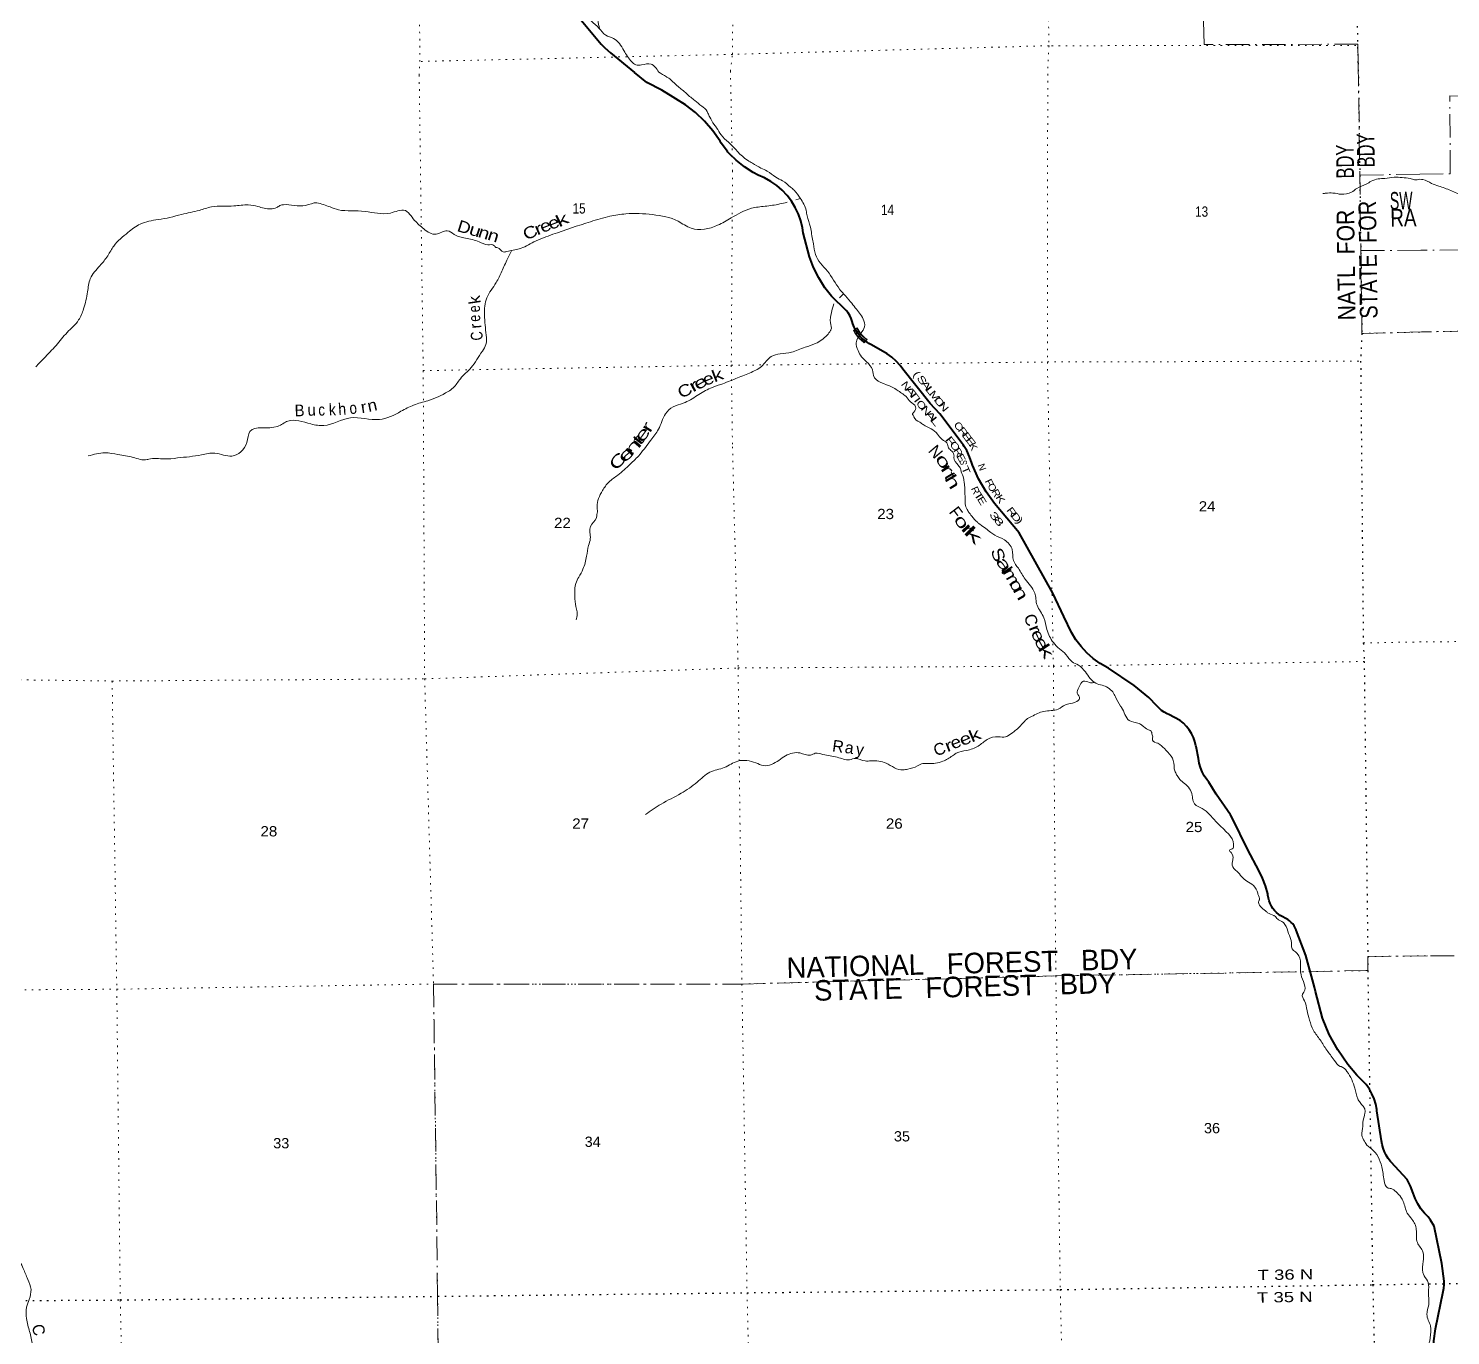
# Model space of a CAD drawing. Header units: feet. Extents: x 242557 to 489137, y 368785 to 557307.
# Drawn here: x 281416 to 305643, y 393853 to 416119 of the extents above; entities that cross this region are included whole.
import ezdxf
from ezdxf.enums import TextEntityAlignment as Align

# ---------------------------------------------------------------- set-up
doc = ezdxf.new("R2010")
doc.units = ezdxf.units.FT
doc.header["$LTSCALE"] = 80
doc.linetypes.add('DOT_DASHED', pattern=[7.7, 5, -1.2, 0.3, -1.2])
doc.linetypes.add('DOTTED', pattern=[1.5, 0.3, -1.2])
for name, color, linetype, lineweight in [('26', 7, 'Continuous', 40), ('27', 7, 'Continuous', 25), ('39', 7, 'Continuous', 13), ('41', 7, 'Continuous', 13), ('44', 7, 'DOT_DASHED', 13), ('6', 7, 'DOTTED', 25), ('61', 7, 'Continuous', 13), ('7', 7, 'DOTTED', 13)]:
    doc.layers.add(name, color=color, linetype=linetype, lineweight=lineweight)

msp = doc.modelspace()

# ---------------------------------------------------------------- linework, layer by layer
at = {"layer": '26'}
for points in [[(290830.26, 416260.31), (291174.51, 415851.54), (291233.9, 415791.05), (291331.25, 415703.42), (291738.51, 415370.43)], [(299447.67, 405481.87), (299348.46, 405589.17), (299261, 405706.26), (299186.26, 405831.85), (299055.83, 406101.27), (298869.03, 406498.7), (298291.6, 407528.06), (298291.62, 407526.04), (297871.44, 408026.79), (297730.02, 408223.68), (297602.04, 408446.6), (297498.07, 408681.67), (297488.43, 408716.16), (297450.04, 408824.29), (297400.55, 408927.81), (297355.89, 409000.56), (297338.5, 409025.56), (297321.71, 409050.56), (296940.22, 409556.88), (296778.49, 409732.99), (296312.88, 410318.15), (296265.36, 410380.51), (296198.84, 410452.58), (296125.15, 410517.3), (296045.1, 410573.97), (295776.4, 410730.75), (295732.4, 410754.65), (295702.6, 410774.6), (295611, 410844.73), (295584.44, 410870.55), (295544.97, 410920.66), (295499.84, 410994.65), (295489.79, 411019.65), (295485.41, 411028.38), (295460.96, 411089.13), (295451.16, 411126.76), (295432.77, 411177.98), (295409.13, 411226.99), (295380.5, 411273.27), (295347.19, 411316.3), (295097.76, 411558.17), (294984.33, 411702.12), (294878.68, 411868.32), (294790.97, 412044.65), (294722.18, 412229.18), (294612.44, 412638.29), (294600.56, 412722.81), (294572.76, 412842.42), (294532.6, 412958.47), (294480.54, 413069.69), (294417.13, 413174.85), (294343.08, 413272.81), (294259.2, 413362.5), (294166.4, 413442.92), (294065.7, 413513.21), (293958.21, 413572.58), (293845.1, 413620.39), (293762.83, 413664.41), (293612.25, 413761.15), (293472.6, 413873.09), (293366.36, 413978.28), (293330.13, 414014.15), (293322.85, 414023.98), (293218.16, 414165.4), (293197.51, 414199.85), (293075.52, 414377.33), (292935.65, 414541.1), (292779.42, 414689.34), (292608.55, 414820.45), (292447.88, 414918.9), (292399.45, 414948.58), (292397.88, 414949.49), (292207.05, 415066.04), (291948.72, 415200.69), (291738.51, 415370.43)], [(305365.5, 395717.07), (305300.49, 395820.24), (305259.53, 395874.41), (305200, 395936.08), (305138.29, 396013.94), (305085.06, 396097.83), (305040.88, 396186.83), (305006.25, 396279.95), (304962.09, 396396.65), (304904.56, 396511.29), (304630.24, 396809.49), (304620.96, 396819.72), (304580.68, 396870.26), (304545.9, 396924.74), (304517.01, 396982.55), (304494.32, 397043.06), (304478.07, 397105.62), (304468.46, 397169.53), (304388.08, 397682.54), (304385.27, 397705.14), (304367.81, 397796.43), (304340.9, 397885.39), (304304.84, 397971.06), (304260.02, 398052.48), (304206.94, 398128.78), (304045.37, 398290.75), (303892.63, 398472.1), (303721.16, 398719.35), (303576.48, 398983.17), (303460.17, 399260.66), (303339.79, 399716.14), (303324.81, 399786.9), (303177.25, 400324.78), (303013.56, 400759.63), (303011.2, 400765.87), (302995.57, 400800.57), (302976.4, 400833.46), (302953.9, 400864.16), (302928.31, 400892.34), (302899.92, 400917.69), (302869.03, 400939.93), (302742.88, 401009.31), (302717.09, 401027.06), (302679.93, 401057.67), (302646.18, 401092), (302616.2, 401129.68), (302590.32, 401170.27), (302568.83, 401213.36), (302551.95, 401258.45), (302539.89, 401305.06), (302532.76, 401352.67), (302527.9, 401376.28), (302490.7, 401513.77), (302439.33, 401646.62), (302374.35, 401773.38), (302190.42, 402125.1), (301921.31, 402671.07), (301901.1, 402712.08), (301892.13, 402721.07), (301651.93, 403077.32), (301524.28, 403280.08), (301490.13, 403322.96), (301447.37, 403387.77), (301411.62, 403456.69), (301383.26, 403528.97), (301362.62, 403603.82), (301349.92, 403680.41), (301307.12, 403890.15), (301305.3, 403899.85), (301287.29, 403972.04), (301261.83, 404041.96), (301229.2, 404108.83), (301189.75, 404171.92), (301143.93, 404230.54), (301092.24, 404284.05), (301035.23, 404331.87), (300846.05, 404430.89), (300814.08, 404445.03), (300766.09, 404471.39), (300721.12, 404502.61), (300679.66, 404538.37), (300642.17, 404578.26), (300503.05, 404722.28), (300251.69, 404926.9), (299815.92, 405224.2), (299804.44, 405229.79), (299676.92, 405301.19), (299557.56, 405385.52), (299447.67, 405481.87)], [(305389.56, 393967.97), (305518.07, 394603.76), (305529.84, 394661.05), (305535.58, 394719.46), (305535.19, 394778.14), (305493.33, 395083.12), (305365.5, 395717.07)], [(305402.08, 393057.79), (305353.55, 393469.01), (305346.9, 393616.58), (305355.72, 393764.03), (305389.56, 393967.97)]]:
    msp.add_lwpolyline(points, dxfattribs=at)
at = {"layer": '39'}
for p, q in [((294567.24, 413223.84), (294486.92, 413200.49)), ((295301.86, 411600.1), (295231.98, 411529.16))]:
    msp.add_line(p, q, dxfattribs=at)
for points in [[(305035.58, 419992.39), (305365.39, 419827.32), (305779.18, 419838.45), (306434.76, 419972.23), (306706.99, 419992.38), (306967.86, 419880.8), (307124.06, 419657.67), (307398.63, 419471.54), (307764.94, 419149.87), (307886.5, 418749.99), (308034, 418364.84), (308130.53, 418097.92), (308427.78, 417794.96), (308840.46, 417381.26), (309149.12, 417015.84), (309326.97, 416914.56), (309539.49, 416797.86), (309933.63, 416497.04), (310317.56, 416392.2), (310495.85, 416365.78), (310743.24, 416318.64), (311285.07, 416292.13), (311662.87, 416286.28), (311878.74, 416202.03), (312223.27, 415954.72), (312412.29, 415803.12), (312449.23, 415651.76)], [(291144.26, 416114.77), (291121.22, 416404.91), (291269.9, 416678.71), (291596.44, 417176.27), (291927.97, 417847.9), (291992.57, 418306.27), (292017.97, 418468.58), (292271.09, 418663.37), (292594.19, 419013.18), (292958.29, 419329.36), (293443.27, 419550.64), (293835.26, 419547.69), (294373.85, 419480.66), (294788.97, 419654.13), (294988.37, 419688.12), (295178.4, 419681.48), (295423.18, 419776.99), (295888.74, 419840.12), (296072.85, 419825.28), (296199.21, 419762.86), (296450.62, 419712.83), (296637.03, 419681.85)], [(289790.13, 417233.05), (289813.66, 417226.62), (289934.18, 417151.95), (290076.01, 417014.96), (290196.09, 416851.27), (290475.95, 416791.65), (290610.89, 416701.05), (290754.16, 416483.17), (290873.74, 416347.79), (291132.23, 416125.94), (291251.55, 416004.72), (291381.82, 415950.45), (291559.24, 415743.3), (291693.96, 415551.56), (291761.5, 415502.22), (291862.59, 415498), (292026, 415511.1), (292093.54, 415461.76), (292154, 415375.92)], [(295595.14, 410923.44), (295659.75, 411034.68), (295635.99, 411169.84), (295502.38, 411362.43), (295422.39, 411462.63), (295305.64, 411594.77), (295235.94, 411678.9), (295026.23, 411985.88), (294822.85, 412268.67), (294788.92, 412452.65), (294777.93, 412502.12), (294736.73, 412734.63), (294681.99, 412928.07), (294664.77, 413020.86), (294563.35, 413227.94), (294460.73, 413362.26), (294399.44, 413418.19), (294264.81, 413521.84), (294148.81, 413587.28), (294000.05, 413688.76), (293894.31, 413740.17), (293751.82, 413823.52), (293666.33, 413873.13), (293341.32, 414182.9), (293216.6, 414304.85), (293140.46, 414425.96), (293096.29, 414482.84), (293023.08, 414609.98), (292992.03, 414674.32), (292977.51, 414706.5), (292885.5, 414796.46), (292769.16, 414892.22), (292697.78, 414946.02), (292626.26, 415011.95), (292483.38, 415129.66), (292395.51, 415211.58), (292326.06, 415273.48), (292283.32, 415297.28), (292154, 415375.92)], [(313600.53, 414080.78), (313483.79, 414012.1), (313352.96, 413973.46), (313084.76, 413922.38), (312842.92, 413981.07), (312540.04, 413945.61), (312248.76, 413827.34), (311778.13, 413667.59), (311370.21, 413622.26), (310877.08, 413589.66), (310636.43, 413581.57), (310190.84, 413493.09), (309896.95, 413407.17), (309576.84, 413316.75), (309249.07, 413201.92), (309082.45, 413128.26), (308851.63, 413023.16), (308601.27, 412879.26), (308131.22, 412800.49), (307816.64, 412853.91), (307362.19, 412921.16), (306915.73, 412994.62), (306602.19, 413102.71), (306351.94, 413179.47), (306083.91, 413231.65), (305850.5, 413272.25), (305646.59, 413359.92), (305442.94, 413433.42), (305318.68, 413479.91), (305171.84, 413544.25), (305120.32, 413549.5)], [(305120.32, 413549.5), (305030.92, 413542.95), (304953.85, 413562.33), (304820.2, 413579.08), (304684.66, 413583.68), (304525.1, 413565.79), (304411.96, 413556.49), (304293.1, 413516.8), (304204.67, 413467.34), (304047.75, 413394.91), (303955.47, 413329.24), (303781.94, 413295.03), (303640.15, 413315.73), (303516.83, 413312.38), (303498.66, 413310.16), (303466.35, 413305.77)], [(294342.04, 413158.98), (294214.62, 413129.19), (293964.3, 413090.11), (293732.13, 413055.27), (293388.16, 412891.88), (293157.02, 412766.1), (292706.62, 412716.78), (292482.84, 412835.63), (292048.82, 412948.18), (291593.67, 412961.46), (291323.15, 412920.14), (290990.52, 412827.62), (290351.89, 412612.56), (290027.78, 412481.73), (289776.32, 412363.81), (289564.49, 412319.08), (289503.9, 412312.37), (289410.07, 412384.12), (289379.68, 412389.85), (289346.96, 412421.84), (289241.66, 412434.85), (289093.46, 412485.8), (288860.23, 412545.94), (288669.42, 412610.58), (288551.44, 412671.97), (288359.99, 412613.31), (288152.7, 412704.05), (287995.35, 412849.89), (287907.18, 412958.09), (287856.07, 413008.06), (287837.78, 413015.95), (287581.42, 412974.78), (287365.09, 412970.43), (287150.39, 413000.45), (286917.68, 413014.11), (286697.08, 413029.92), (286557, 413078.94), (286443.32, 413118.14), (286331.74, 413149.27), (286138.11, 413104.74), (285944, 413102.65), (285761.84, 413116.85), (285701.34, 413102.05), (285645.09, 413069.11), (285432.89, 413056.71), (285323.34, 413087.87), (285161.26, 413114.42), (284916.79, 413095.61), (284534.77, 413079.37), (284329.16, 413020.56), (284024.57, 412952.59), (283826.98, 412899.93), (283627.19, 412863.42), (283320.66, 412787.35), (283111.96, 412643.62), (282869.87, 412412.62), (282766.56, 412247.79), (282632.99, 412076.57), (282469.64, 411856.53), (282423.61, 411633.7), (282356.1, 411341.93), (282271.27, 411153.04), (282075.47, 410940.73), (281885.83, 410720.4), (281677.99, 410499.87), (281542.09, 410356.93)], [(289645.66, 412331.15), (289580.03, 412195.96), (289479.29, 411982.65), (289384.39, 411789.62), (289225.51, 411531.22), (289186.31, 411239.75), (289214.46, 410894.43), (289210.18, 410734.71), (289148.75, 410622.89), (288955.75, 410341.89), (288773.85, 410151.96), (288652.24, 409997.04), (288563.97, 409933.43), (288219.91, 409778.13), (287978.07, 409704.78), (287762.9, 409597.36), (287394.39, 409457.97), (286900.67, 409484.98), (286451.17, 409354.82), (286224.37, 409382.7), (285835.56, 409431.05), (285660.64, 409340.23), (285190.43, 409254.32), (285135.94, 409063.74), (284883.71, 408834.65), (284591.96, 408884.05), (284365.79, 408855.34), (283955.87, 408802.41), (283731.59, 408785.84), (283464.69, 408782.97), (283436.47, 408774.58), (283199.45, 408812.44), (282940.04, 408862.2), (282719.31, 408890.13), (282434.77, 408836.54)], [(295135.26, 411428.74), (295094.85, 411277.19), (295080.58, 411107.26), (295088, 410986.07), (295080.07, 410971.84), (295022.27, 410896.43), (294825.71, 410752.83), (294646.45, 410688.24), (294414.83, 410604.9), (294223.04, 410576.55), (294071.91, 410528.44), (293903.9, 410362.91), (293700.93, 410249.56), (293467.42, 410154.07), (293211.7, 410056.31), (293036.49, 409991.77), (292809.39, 409866.03), (292570.2, 409736.12), (292396.99, 409673.61), (292270.92, 409555.03), (292148.5, 409290.96), (292017.09, 409107.63), (291831.77, 408863.1), (291663.81, 408693.53), (291457.56, 408511.42), (291305.21, 408392.55), (291195.61, 408247.87), (291103.66, 407972), (291108.66, 407887.16), (291101.11, 407838.57), (291091.64, 407781.88), (290990.13, 407637.28), (290988.46, 407425.04), (290957.36, 407313.54), (290925.03, 407131.29), (290862.82, 406908.29), (290793.54, 406774.15), (290740.18, 406664.43), (290723.86, 406496.5), (290733.99, 406314.7), (290766.27, 406141.23), (290745.12, 406043.99)], [(295727.39, 410412.89), (295608.82, 410526.82), (295548.98, 410633.3), (295517.16, 410766.35), (295595.14, 410923.44)], [(301737.07, 402518.38), (301614.32, 402644.39), (301479.29, 402784.41), (301412.02, 402832.19), (301283.75, 402909.64), (301256.92, 402957.86), (301243.7, 403054.73), (301109.95, 403259.44), (301030.35, 403325.28), (300985.12, 403391.49), (300954.08, 403453.82), (300935.11, 403522.33), (300934.66, 403562.75), (300882.3, 403723.88), (300767.61, 403851.99), (300657.41, 403941.76), (300565.8, 403995.34), (300569.21, 404051.97), (300552.22, 404124.55), (300550.06, 404136.65), (300495.08, 404170.42), (300389.06, 404248.1), (300338.17, 404277.87), (300167.71, 404330.6), (300037.8, 404553.55), (300021.38, 404575.61), (299934.69, 404732.32), (299887.23, 404816.7), (299707.98, 404931.99), (299598.41, 404965.17), (299504.47, 405047.03), (299422.34, 405157.3), (299305.77, 405273.27), (299195.93, 405330.7), (299091.4, 405454.89), (298981.14, 405548.69), (298876.78, 405658.73), (298767.12, 405879.88), (298716.32, 406081.44), (298598.66, 406294.42), (298559.93, 406502.18), (298395.52, 406736.88), (298280.18, 406923.61), (298197.8, 407056.12), (298175.5, 407241.82), (298042.19, 407408.14), (297881.54, 407487.25), (297810.25, 407532.97), (297726.58, 407600.79), (297624.66, 407672.45), (297581.79, 407708.37), (297489.67, 407808.43), (297428.08, 407890.64), (297409.5, 407924.8), (297376.08, 408019.43), (297375.88, 408037.62), (297372.54, 408154.81), (297367.29, 408261.88), (297366.77, 408308.36), (297357.91, 408376.98), (297346.87, 408459.73), (297307.62, 408566.67), (297294.11, 408618.06), (297257.15, 408680.27), (297181.17, 408809.62), (297184.94, 408833.92), (297147.59, 408918.4), (297090.34, 408974.38), (297062.02, 409058.94), (296980.9, 409116.65), (296903.66, 409210.86), (296795.48, 409300.65), (296659.21, 409369.92), (296602.14, 409409.73), (296500, 409501.6), (296495.77, 409517.72), (296477.28, 409543.8), (296499.11, 409580.42), (296528.38, 409675.73), (296440.12, 409760.38), (296366.69, 409847.8), (296289.18, 409907.6), (296217.84, 409957.36), (296130.28, 410010.99), (295810.56, 410209.65), (295786.96, 410330.67), (295750.04, 410376.76), (295727.39, 410412.89)], [(299571.89, 404985.1), (299559.83, 404978.9), (299495.13, 404978.21), (299387.71, 404999.28), (299310.03, 404893.34), (299284.86, 404794.03), (299324.25, 404707.55), (299250.16, 404642.07), (299080.79, 404597.8), (298960.27, 404525.76), (298712, 404484.68), (298504.66, 404399.58), (298418.26, 404350.14), (298352.33, 404278.69), (298206.24, 404141.69), (298099.89, 404067.78), (298063.68, 404051.22), (297940.29, 404053.94), (297750.73, 404007.43), (297596.28, 403894.6), (297396.92, 403819.69), (297223.53, 403773.35), (297157.3, 403728.17), (296994.52, 403637.48), (296740.16, 403598.36), (296655.23, 403597.44), (296564.7, 403556.04), (296395.44, 403501.67), (296316.72, 403488.69), (296170.71, 403525.52), (296026.24, 403604.81), (295770.99, 403644.5), (295667.89, 403641.37), (295505.64, 403684.08), (295404.76, 403662.78), (295196, 403705), (294950.8, 403750.86), (294821.14, 403771.69), (294736.56, 403740.46), (294560.21, 403776.97), (294316.05, 403729.87), (294077.07, 403581.77), (293937.76, 403562.07), (293807.81, 403609.18), (293500.1, 403638.2), (293270.77, 403530.63), (293024.98, 403449.15), (292806.46, 403279.04), (292535.58, 403090.17), (292193.86, 402906.6), (291926.87, 402731.92)], [(305410.99, 392404.44), (305321.4, 392523.99), (305263.32, 392653.94), (305256.37, 392702.85), (305242.77, 392862.7), (305234.46, 393062.71), (305175.35, 393284.4), (305141.21, 393443.7), (305182.33, 393563.39), (305234.2, 393626.61), (305296.8, 393815.25), (305300.59, 394017.41), (305239.73, 394214.83), (305272.27, 394378.89), (305267.89, 394589.04), (305261.94, 394758.76), (305195.97, 394871.23), (305173.11, 394925.56), (305175.03, 395115.56), (305173.21, 395277.24), (305078.39, 395437.91), (305059.74, 395658.01), (305034.38, 395754.76), (304984.95, 395835.07), (304906.94, 395939.33), (304837.99, 396136.66), (304796.69, 396213.02), (304714.81, 396301.06), (304629.25, 396356.73), (304566.39, 396372.23), (304512.45, 396492.91), (304471.41, 396726.93), (304408.8, 396900.07), (304298.11, 397032.27), (304197.99, 397124.17), (304175.3, 397164.35), (304131.68, 397266.95), (304150.22, 397416.72), (304151.49, 397483.43), (304184.05, 397645.48), (304185.46, 397700.06), (304154.48, 397758.34), (304101.18, 397822.44), (304062.03, 397886.7), (304011.49, 398066.04), (303878.86, 398351.61), (303778.83, 398435.42), (303764.63, 398439.31), (303658.26, 398547.31), (303535.04, 398715.75), (303421.88, 398888.35), (303308.83, 399050.85), (303242.14, 399227.99), (303197.81, 399393.25), (303153.54, 399554.46), (303121.92, 399669.33), (303145.79, 399703.95), (303095.95, 400000.52), (303089.8, 400188.42), (303031.26, 400359.59), (302934.91, 400475.78), (302934.82, 400483.86), (302934.21, 400538.43), (302923.42, 400598.94), (302871.28, 400739.86), (302795.79, 400888.33), (302743.64, 400919.05), (302700.07, 400944.78), (302643.87, 401002.18), (302633.69, 401008.14), (302525.98, 401055.48), (302489.2, 401089.44), (302405.48, 401161.3), (302378.11, 401258.02), (302388.01, 401276.32), (302362.66, 401373.06), (302358.43, 401389.19), (302286.21, 401517.76), (302172.1, 401595.36), (302088.4, 401665.2), (302000.32, 401765.3), (301973.77, 401789.27), (301922.04, 401893.81), (301927.79, 401922.17), (301905.77, 402081.61), (301875.04, 402117.66), (301937.29, 402156.73), (301946.72, 402217.47), (301946.65, 402223.53), (301863.86, 402392.41), (301833.17, 402424.42), (301737.07, 402518.38)], [(282578.88, 389327.83), (282531.02, 389448.58), (282452.93, 389558.91), (282327.39, 389753.6), (282251.11, 389884.16), (282183.39, 390152.24), (282140.95, 390329.65), (282080.73, 390470.48), (281935.49, 390618.48), (281834.84, 390756.85), (281742.29, 390895.31), (281644.94, 391100.42), (281604.01, 391324.33), (281607.81, 391526.49), (281599.56, 391720.43), (281579.82, 391857.65), (281539.41, 392035.08), (281520.67, 392263.27), (281524.97, 392420.97), (281573.84, 392571.06), (281630.07, 392785.91), (281686.37, 392994.7), (281713.39, 393110.19), (281711.94, 393239.53), (281594.6, 393424.21), (281516.33, 393550.7), (281486.42, 393693.88), (281435.35, 393919.7), (281382.28, 394143.48), (281384.17, 394335.51), (281429.18, 394469.39), (281459.65, 394637.47), (281403.11, 394810.68), (281328.2, 394997.84), (281206.46, 395214.82), (281111.66, 395373.47), (281036.71, 395564.67), (281028.12, 395609.04), (280951.68, 395754.38), (280916.21, 395850.37), (280837.7, 395999.09), (280716.66, 396333.3), (280629.65, 396518.31), (280549.55, 396808.49), (280477.88, 397068.45), (280414.95, 397269.89), (280382.4, 397467.61), (280336.17, 397622.74), (280325.51, 397671.13), (280273.33, 397816.09), (280248.09, 397902.73), (280159.99, 398184.74), (280114.9, 398418.71), (280088.46, 398612.46), (280092.12, 398826.74), (280180.52, 399058.11), (280261.32, 399246.94), (280315.87, 399431.46), (280343.32, 399688.44), (280348.75, 399924.98), (280336.56, 400110.79), (280270.15, 400261.66), (280185.39, 400426.48), (280106.88, 400755.09), (280040.82, 400875.64), (279982.77, 401002.35), (279983.59, 401109.48), (279935.02, 401292.88), (279816.43, 401408.83), (279665.42, 401530.49), (279653.02, 401554.61), (279590.32, 401735.84), (279397.01, 402022.78), (279296.91, 402112.65), (279157.33, 402297.1), (279161.37, 402297.14)]]:
    msp.add_spline(points, degree=3, dxfattribs=at)
at = {"layer": '44'}
for p, q in [((305118.97, 413638.68), (304096.68, 413620.91)), ((305136.82, 412341.18), (304114.56, 412335.21))]:
    msp.add_line(p, q, dxfattribs=at)
for points in [[(304070.04, 415536.05), (304064.66, 415849.76), (301447.96, 415846.02), (301160.75, 426443.11), (293324.61, 426326.63), (293213.98, 431675.21), (285194.23, 431472.62), (285077.12, 436850.96), (274414.39, 436746.73), (274423.77, 439417.41), (274284.51, 439426.96)], [(304070.04, 415536.05), (304134.2, 410922.78), (305155.97, 410949.05)], [(305118.97, 413638.68), (305639.31, 413643.36), (305630.34, 414970.48), (306946.35, 414956.71), (306988.41, 413671.35), (308259.56, 413671.35), (308323.87, 412364.78), (305136.82, 412341.18)], [(305302.15, 400321.6), (309681.8, 400332.02), (315002.98, 400433.73), (317594.53, 400524.07), (317626.85, 395006.47), (320283.52, 395253.11), (325617.5, 395352.78), (325625.97, 395835.51), (325440.87, 400712.66), (325344.26, 406010.91), (320214.37, 405926.59), (319965.28, 405938.59), (319797.29, 411292.25), (314511.65, 411181.08), (314503.66, 411061.5), (309631.61, 411042.26), (305155.97, 410949.05)], [(304233.11, 400070.24), (304233.02, 400309.89), (305302.15, 400321.6)], [(288387.08, 394522.2), (288317.27, 399841.14), (293571.02, 399841.2), (298918.26, 399979.72), (304233.11, 400070.24)], [(288595.87, 378619.94), (288438.96, 383952.09), (288436, 389261.64), (288387.08, 394522.2)]]:
    msp.add_lwpolyline(points, dxfattribs=at)
at = {"layer": '6'}
for points in [[(304070.04, 415536.05), (304057.17, 416249.01), (303909.55, 421303.71), (303907.71, 421635.45), (303902.74, 426470.33), (303768.69, 431747.91), (303610.49, 437125.29), (303699.41, 442484.73), (303537.63, 447731.46), (303372.21, 453069.15), (303285.45, 458414.36), (303270.74, 461560.79)], [(304070.04, 415536.04), (304134.2, 410922.78), (304111.13, 410450.76), (304156.9, 405651), (304172.57, 405335.87), (304233.02, 400309.89), (304233.11, 400070.24), (304315.97, 394720.26), (304397.12, 391633.01)], [(305379.03, 394733.72), (309413.65, 394802.94), (309814.02, 394817.77), (314734.95, 394932.99), (315032.08, 394950.14), (317398.02, 395004.27)], [(274841.83, 394410.85), (277652.14, 394426.63), (282980.34, 394459.84), (288387.08, 394522.2), (293658.34, 394583.09), (298994.4, 394636.59), (304315.97, 394720.26), (305379.03, 394733.72)]]:
    msp.add_lwpolyline(points, dxfattribs=at)
at = {"layer": '61'}
for p, q in [((295470.72, 410975.6), (295533.36, 411017.26)), ((295653.91, 410763.8), (295704.3, 410819.46))]:
    msp.add_line(p, q, dxfattribs=at)
for points in [[(295653.84, 410764.52), (295600.73, 410806.51), (295575.19, 410831.02), (295540.56, 410869.25), (295498.9, 410924.84), (295470.61, 410975.39)], [(295653.36, 410775.11), (295605.99, 410812.55), (295580.93, 410836.6), (295546.74, 410874.35), (295505.62, 410929.21), (295481.16, 410972.93), (295530.43, 411005.71)], [(295530.43, 411005.71), (295559.42, 410956.81), (295591.97, 410913.04), (295628.62, 410872.66), (295662.08, 410841.32), (295692.7, 410818.57), (295653.36, 410775.11)], [(295704.75, 410819.59), (295667.22, 410847.47), (295634.33, 410878.28), (295598.16, 410918.13), (295566.09, 410961.25), (295533.24, 411016.66)]]:
    msp.add_lwpolyline(points, dxfattribs=at)
at = {"layer": '7'}
for p, q in [((304134.2, 410922.78), (305155.97, 410949.05)), ((304156.9, 405651), (305228.56, 405671.75)), ((304233.02, 400309.89), (305302.15, 400321.6))]:
    msp.add_line(p, q, dxfattribs=at)
for points in [[(293375.02, 415391.99), (293408.95, 415677.99), (293463.28, 421041.96), (293324.61, 426326.63), (293213.98, 431675.21), (293038.94, 436987.58), (293023.91, 442275.43), (292902.89, 447615.96), (292789.56, 452978.88), (292732.62, 458237.64), (292676.78, 461384.41)], [(288072.79, 415322.47), (288083.63, 415556.37), (288055.04, 420924.89), (288014.76, 422803.07), (287988.7, 426258.33)], [(298697.98, 421291.46), (298699.31, 421186.22), (298802.51, 415825.13), (298780.99, 415464.07)], [(304030.92, 415829.67), (298802.51, 415825.13), (293408.95, 415677.99), (288083.63, 415556.37)], [(288072.79, 415322.47), (288141.36, 410290.66), (288165.91, 405039.95), (288317.27, 399841.14), (288387.08, 394522.2), (288436, 389261.64), (288438.96, 383952.09), (288595.87, 378619.94), (288776.77, 373312.3), (288761.15, 369315.36)], [(293375.02, 415391.99), (293410.25, 413697.36), (293390.05, 410381.62), (293410.25, 408994.32), (293506.56, 405224.88), (293571.02, 399841.2), (293658.34, 394583.09), (293798.27, 389141.61), (293827.35, 384028.39), (293887.47, 378670.94), (293953.39, 373517.69), (294050.36, 369384.71)], [(298780.99, 415464.16), (298774.61, 410437.67), (298877.25, 405256.53), (298915.34, 400355)], [(305155.97, 410949.05), (309631.61, 411042.26), (314503.66, 411061.5)], [(288141.36, 410290.66), (293390.05, 410381.62), (298774.61, 410437.67), (304111.13, 410450.76)], [(305228.56, 405671.75), (309710.96, 405691.09), (314606.45, 405757.29), (314946.07, 405761.88), (319965.28, 405938.59), (320214.37, 405926.59), (325344.26, 406010.91), (330635.4, 406130.33), (334259.62, 406155.97)], [(276116.41, 405085.78), (277550.86, 405073.01), (282841.8, 405002.74), (288165.91, 405039.95), (293506.56, 405224.88), (298877.25, 405256.53), (304172.57, 405335.87)], [(282841.8, 405002.74), (282920.94, 399752.62), (282980.34, 394459.84), (283093.62, 389230.3), (283145.48, 383888.94), (283267.67, 378586.73), (283497.59, 373235.15), (283451.39, 369247.01)], [(305302.15, 400321.6), (309681.8, 400332.02), (315002.98, 400433.73), (319052.56, 400574.73)], [(298915.34, 400355), (298918.26, 399979.72), (298994.4, 394636.59), (299119.62, 389425.37), (299159.63, 384057.6), (299227.07, 378768.95), (299355.63, 373440.54), (299407.39, 369456.23)], [(274777.45, 399707.1), (277635.18, 399721.89), (282920.94, 399752.62), (288317.27, 399841.14), (293571.02, 399841.2), (298918.26, 399979.72), (304233.11, 400070.24)]]:
    msp.add_lwpolyline(points, dxfattribs=at)

# ---------------------------------------------------------------- texts
at = {"layer": '27'}
for s, rotation, width, p in [('(', 308.509, 1.4, (296476.83, 410225.9)), (')', 310, 1.45, (298234.88, 407724.23))]:
    msp.add_text(s, height=120, rotation=rotation, dxfattribs=dict(at, width=width)).set_placement(p)
for s, rotation, width, p in [('S', 305.018, 1.5, (296589.5, 410096.55)), ('N', 305.088, 1.35, (296319.51, 409994.1)), ('A', 310.083, 1.7, (296396.3, 409898.6)), ('T', 307.018, 1.75, (296449.21, 409833.11)), ('A', 306.203, 1.55, (296660.62, 410005.95)), ('L', 308.867, 1.85, (296735.27, 409910.92)), ('M', 308.867, 1.4, (296808.75, 409821.09)), ('I', 307.203, 1.55, (296511.59, 409754.53)), ('O', 306.203, 1.35, (296580.42, 409668.6)), ('N', 308.867, 1.45, (296662.91, 409569.95)), ('O', 309.816, 1.45, (296888.31, 409718.67)), ('N', 308.883, 1.45, (296961.88, 409639.12)), ('A', 309.816, 1.7, (296742.83, 409478.98)), ('L', 308.883, 1.85, (296819.52, 409389.8)), ('C', 300.593, 1.25, (297211.08, 409315.32)), ('R', 307.258, 1.45, (297293.36, 409209.86)), ('E', 305.41, 1.5, (297356.88, 409128.26)), ('F', 307.999, 1.7, (297080.4, 409053.63)), ('O', 308.345, 1.4, (297153.87, 408965.99)), ('R', 301.41, 1.25, (297204.98, 408870.2)), ('E', 307.743, 1.55, (297422.8, 409042.75)), ('K', 296.3, 1.2, (297460.3, 408972.34)), ('E', 297.743, 1.3, (297253.51, 408775.24)), ('S', 272.3, 0.75, (297284.35, 408723.95)), ('T', 293.02, 1.35, (297332.75, 408573.25)), ('R', 294.872, 1.1, (297496.59, 408224.66)), ('T', 302.13, 1.6, (297556.89, 408121.74)), ('F', 295.502, 1.3, (297733.01, 408355.92)), ('O', 295.325, 1.1, (297780.69, 408274.69)), ('R', 296.809, 1.15, (297849.4, 408175.73)), ('E', 300.502, 1.35, (297609.09, 408043.42)), ('K', 301.981, 1.35, (297925.13, 408072.47)), ('3', 306.809, 1.75, (297825.17, 407775.6)), ('8', 306.981, 1.75, (297902.73, 407681.69)), ('R', 306.659, 1.4, (298119.55, 407848.38)), ('D', 307.992, 1.45, (298194.93, 407753.97))]:
    msp.add_text(s, height=120, rotation=rotation, dxfattribs=dict(at, width=width)).set_placement(p, align=Align.CENTER)
msp.add_text('N', height=120, rotation=289.872, dxfattribs=at).set_placement((297605.39, 408626.23), align=Align.CENTER)
at = {"layer": '41'}
for s, rotation, width, p in [('D', 342.276, 1.15, (288809.93, 412638.47)), ('e', 21.395, 1.25, (290257.35, 412666.36)), ('e', 21.283, 1.25, (290398.02, 412718.76)), ('k', 25.94, 1.55, (290549.48, 412773.34)), ('u', 342.276, 1.3, (288998.01, 412586.38)), ('n', 342.276, 1.25, (289149.76, 412543.5)), ('n', 342.276, 1.25, (289310.95, 412497.03)), ('C', 25.729, 1.25, (290005.56, 412556.17)), ('r', 22.569, 1.4, (290140.56, 412615.66)), ('k', 98.398, 1.05, (289113.4, 411509.95)), ('e', 94.491, 0.8, (289108.77, 411349.76)), ('e', 94.491, 0.8, (289112.1, 411189.53)), ('C', 94.369, 0.8, (289151.95, 410888.46)), ('e', 29.79, 1.5, (292910.22, 410004.41)), ('e', 21.384, 1.25, (293031.81, 410060.12)), ('k', 20.868, 1.4, (293189.15, 410120.54)), ('C', 26.575, 1.25, (292641.82, 409863.43)), ('r', 28.608, 1.6, (292795.75, 409950.46)), ('B', 0.567, 0.95, (286036.07, 409513.24)), ('k', 2.133, 0.9, (286597.1, 409527.99)), ('h', 4.098, 0.9, (286767.32, 409537.09)), ('o', 5.846, 0.85, (286957.48, 409554.67)), ('r', 9.331, 1.05, (287141.13, 409572.44)), ('n', 12.086, 1.1, (287292.36, 409602.43)), ('u', 3.312, 0.95, (286244.89, 409523.12)), ('c', 1.418, 0.85, (286413.3, 409524.39)), ('e', 53.969, 1.7, (291951.33, 409149.96)), ('r', 59.705, 1.65, (292042.43, 409281.97)), ('e', 41.927, 1.9, (291663.66, 408797.67)), ('n', 47.278, 2.05, (291778.67, 408923.5)), ('t', 52.139, 1.7, (291878.62, 409051.94)), ('C', 50.959, 1.55, (291534.58, 408689.28)), ('o', 304.826, 1.65, (296922.66, 408689.13)), ('r', 304.078, 1.8, (296989.66, 408554.72)), ('t', 300.581, 1.4, (297033.32, 408449.09)), ('h', 300.833, 1.6, (297077.63, 408346.66)), ('o', 302.734, 1.55, (297233.85, 407661.5)), ('r', 312.312, 2.15, (297350.58, 407525.7)), ('k', 314.889, 2.3, (297443.89, 407422.27)), ('S', 290.628, 1.3, (297844.54, 407119.21)), ('a', 303.219, 1.7, (297955.61, 406937.31)), ('l', 301.676, 1.3, (297998.59, 406837.81)), ('m', 299.795, 1.3, (298078.27, 406733.74)), ('o', 298.045, 1.4, (298162.91, 406587.15)), ('n', 300.018, 1.6, (298236.95, 406454.89)), ('C', 286.951, 1.05, (298402.54, 406013.76)), ('r', 291.243, 1.4, (298475.99, 405857.56)), ('e', 295.984, 1.35, (298529.42, 405734.96)), ('e', 299.663, 1.45, (298593.42, 405596.05)), ('k', 303.139, 1.8, (298669.13, 405459.44)), ('k', 23.012, 1.45, (297575.23, 403991.69)), ('C', 17.72, 1.05, (296967.1, 403750.93)), ('r', 20.366, 1.35, (297126.02, 403811.4)), ('e', 20.366, 1.2, (297245.74, 403866.95)), ('e', 23.012, 1.3, (297413.39, 403928.68))]:
    msp.add_text(s, height=200, rotation=rotation, dxfattribs=dict(at, width=width)).set_placement(p, align=Align.CENTER)
for s, rotation, p in [('r', 94.829, (289129.61, 411058.86)), ('N', 310.322, (296796.7, 408845.31)), ('F', 307.157, (297137.56, 407815.24)), ('R', 352.075, (295196.43, 403792.79)), ('a', 352.075, (295388.35, 403769.16)), ('y', 352.075, (295568.25, 403739.52)), ('C', 283.37, (281493.21, 393927.59))]:
    msp.add_text(s, height=200, rotation=rotation, dxfattribs=at).set_placement(p, align=Align.CENTER)
at = {"layer": '44'}
for s, rotation, width, p in [('BDY', 90.797, 0.7, (304353.46, 413755.01)), ('BDY', 90.797, 0.7, (303999.97, 413565.85)), ('SW', 0.797, 0.6, (304610.42, 413032.49)), ('STATE  FOR', 90.797, 0.85, (304400.66, 411177.96)), ('NATL  FOR', 90.797, 0.9, (304026.61, 411149.17)), ('RA', 0.797, 0.8, (304618.64, 412744.63))]:
    msp.add_text(s, height=300, rotation=rotation, dxfattribs=dict(at, width=width)).set_placement(p)
for s, p in [(' NATIONAL   FOREST   BDY', (294205.45, 399938.36)), (' STATE   FOREST   BDY', (294674.03, 399551.78))]:
    msp.add_text(s, height=350, rotation=1.484, dxfattribs=at).set_placement(p)
at = {"layer": '6', "width": 1.35}
for s, p in [('T 36 N', (302357.18, 394796.6)), ('T 35 N', (302347.03, 394413.56))]:
    msp.add_text(s, height=175, rotation=0.901, dxfattribs=at).set_placement(p)
at = {"layer": '7'}
for s, width, p in [('15', 0.85, (290686.09, 412966.29)), ('14', 0.85, (295940.29, 412941.96)), ('13', 0.85, (301292.18, 412911.95)), ('24', 1.1, (301353.5, 407890.96)), ('22', 1.1, (290370.29, 407608.44)), ('23', 1.1, (295875.42, 407760.87)), ('27', 1.1, (290679.59, 402487.19)), ('26', 1.1, (296023.31, 402487.19)), ('28', 1.1, (285368.78, 402356.07)), ('25', 1.1, (301129.24, 402429.38)), ('35', 1.05, (296160.67, 397159.91)), ('36', 1.05, (301442.86, 397299.56)), ('33', 1.05, (285586.14, 397042.76)), ('34', 1.05, (290892.19, 397067.65))]:
    msp.add_text(s, height=175, dxfattribs=dict(at, width=width)).set_placement(p)

doc.saveas('drawing.dxf')
